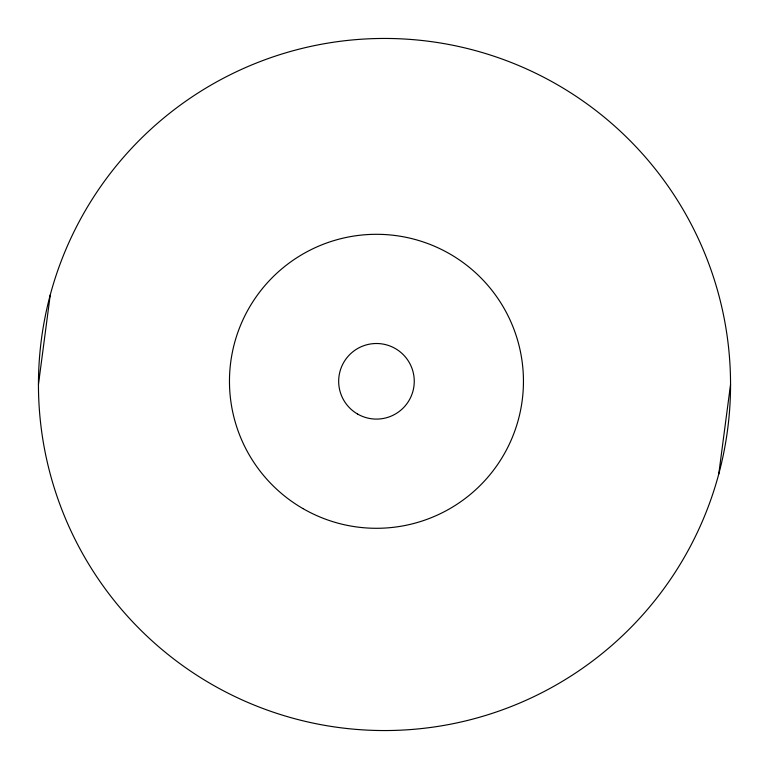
<?xml version="1.0" encoding="UTF-8"?>
<svg xmlns="http://www.w3.org/2000/svg" width="769" height="769" viewBox="0 0 769 769"><rect width="100%" height="100%" fill="white"/><g stroke="black" fill="none" stroke-linecap="round" stroke-linejoin="round"><path stroke-width="1.15" d="M38.45 384.5L50.245 294.94M718.755 474.06L730.55 384.5A346.05 346.05 0 0 0 211.475 84.811A346.05 346.05 0 0 0 211.475 684.189A346.05 346.05 0 0 0 730.55 384.5M302.967 508.597A146.985 146.985 0 0 0 523.449 381.299A146.985 146.985 0 0 0 302.967 254.001A146.985 146.985 0 0 0 302.967 508.597M357.566 414.03A37.796 37.796 0 0 0 414.26 381.299A37.796 37.796 0 0 0 357.566 348.568A37.796 37.796 0 0 0 357.566 414.03"/></g></svg>
